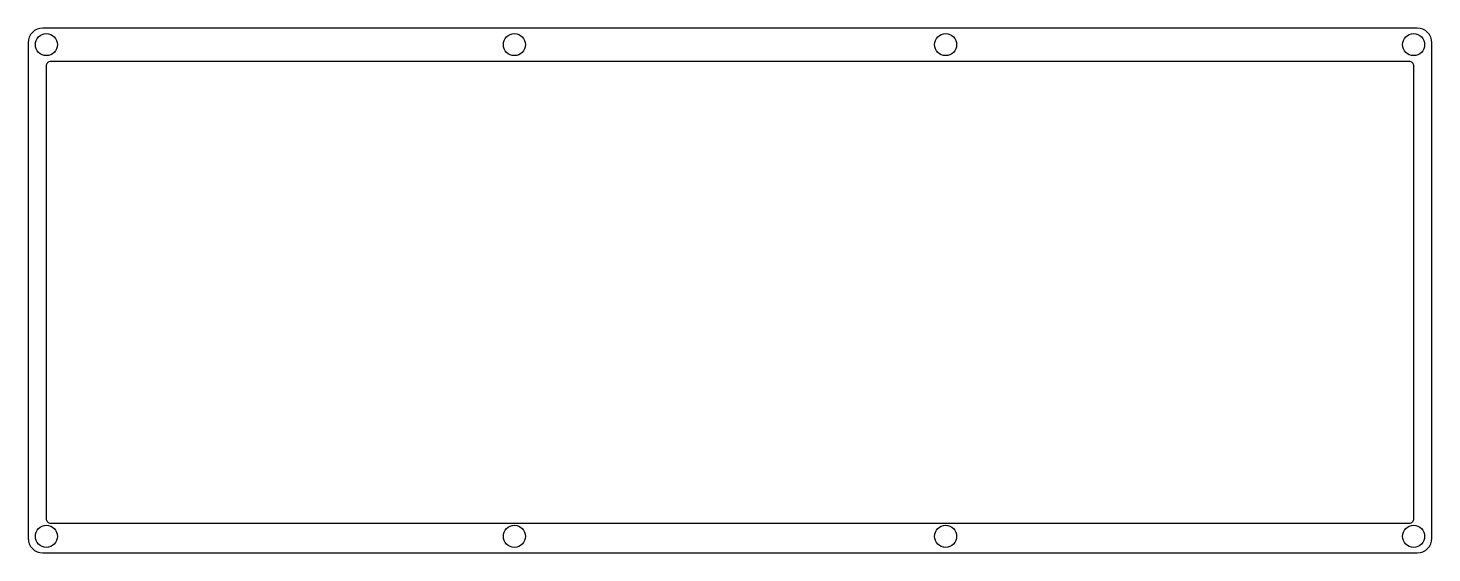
# Model space of a CAD drawing. Header units: millimetres. Extents: x -5 to 377, y -478 to -336.
import ezdxf

# ---------------------------------------------------------------- set-up
doc = ezdxf.new("R2010")
doc.units = ezdxf.units.MM
doc.layers.get('0').update_dxf_attribs({"linetype": 'CONTINUOUS'})

msp = doc.modelspace()

# ---------------------------------------------------------------- linework, layer by layer
for points in [[(372.95, -335.53), (-1.48, -335.53, 0.414214), (-5.48, -339.52), (-5.48, -474.3, 0.414214), (-1.48, -478.3), (372.95, -478.3, 0.414214), (376.95, -474.3), (376.95, -339.52, 0.414214)], [(371.95, -469.05, -0.414214), (370.7, -470.3), (0.77, -470.3, -0.414214), (-0.48, -469.05), (-0.48, -345.77, -0.414214), (0.77, -344.52), (370.7, -344.52, -0.414214), (371.95, -345.77)]]:
    msp.add_lwpolyline(points, format="xyb", close=True)
for centre in [(-0.48, -340.02), (127.02, -340.02), (244.46, -340.02), (371.95, -340.02), (-0.48, -473.8), (127.02, -473.8), (244.46, -473.8), (371.95, -473.8)]:
    msp.add_circle(centre, 3)

doc.saveas('drawing.dxf')
